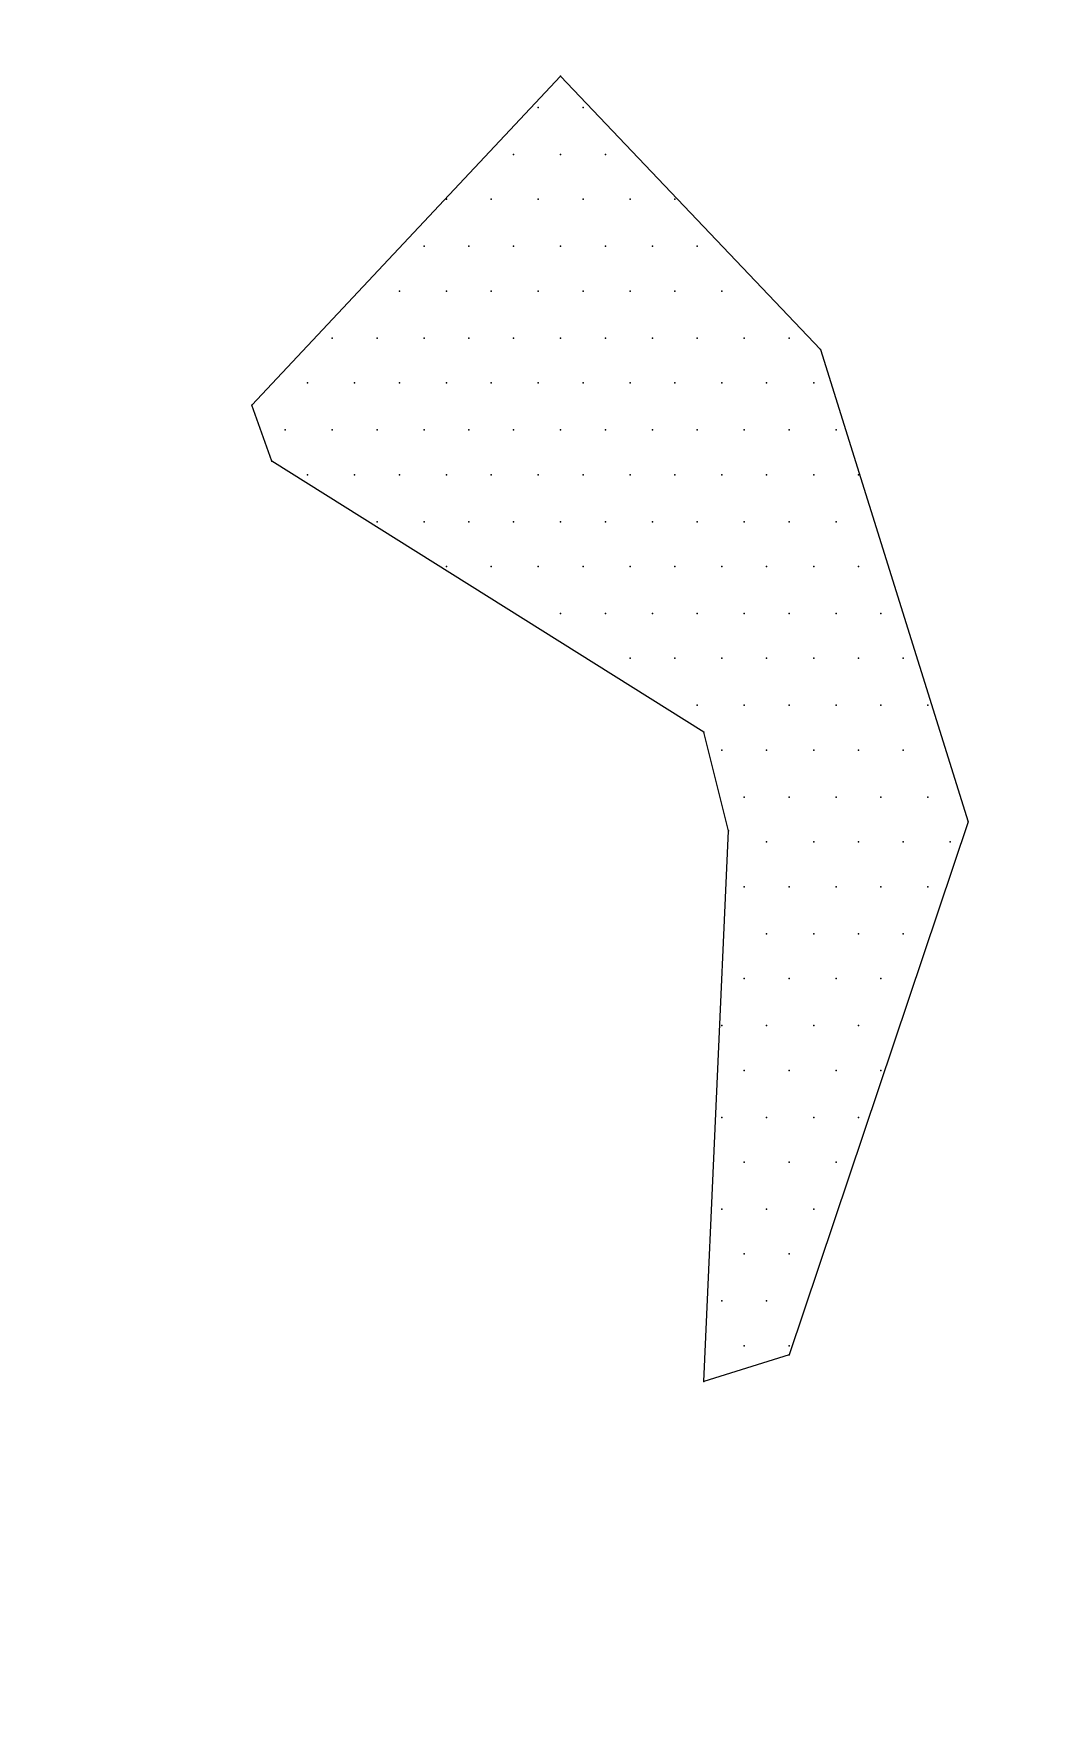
# Model space of a CAD drawing. Extents: x 199580 to 199930, y 645370 to 645670.
# Drawn here: x 199643.279 to 199644.245, y 645648.649 to 645650.243 of the extents above; entities that cross this region are included whole.
import ezdxf

# ---------------------------------------------------------------- set-up
doc = ezdxf.new("R2010")
doc.units = 0
doc.header["$LTSCALE"] = 0.2
doc.layers.add('KOTERET', color=1, linetype='Continuous')

msp = doc.modelspace()

# ---------------------------------------------------------------- linework, layer by layer
at = {"layer": 'KOTERET', "color": 1, "linetype": 'Continuous'}
msp.add_lwpolyline([(199643.3263, 645636.4269, 0.049045), (199647.5045, 645636.1271, 0.072972), (199653.6272, 645637.1912, 0.125195), (199657.5415, 645639.3257, 0.103069), (199659.6759, 645642.3342, 0.035565), (199659.8174, 645642.9444, 0.105225), (199659.7203, 645644.777, 0.105504), (199657.8096, 645647.6863, 0.107235), (199654.8243, 645649.5822, 0.064474), (199649.8311, 645650.9587, 0.055181), (199645.3953, 645651.0918, 0.081162), (199640.1847, 645650.0213, 0.05669), (199636.8743, 645648.307, 0.171614), (199634.4569, 645645.4969, 0.076301), (199634.0916, 645643.8501, 0.117637), (199634.6786, 645641.3377, 0.130118), (199636.5597, 645639.2032, 0.070334), (199640.4275, 645637.1637, 0.047983), (199643.3263, 645636.4269)], format="xyb", dxfattribs=at)
at = {"layer": 'KOTERET', "color": 2, "linetype": 'Continuous'}
for points in [[(199643.4847, 645649.8926), (199643.776, 645650.2029)], [(199643.776, 645650.2029), (199644.0209, 645649.9453)], [(199643.7549, 645650.1734), (199643.7549, 645650.1734)], [(199643.7971, 645650.1734), (199643.7971, 645650.1734)], [(199643.7317, 645650.129), (199643.7317, 645650.129)], [(199643.776, 645650.129), (199643.776, 645650.129)], [(199643.8182, 645650.129), (199643.8182, 645650.129)], [(199643.6683, 645650.0868), (199643.6683, 645650.0868)], [(199643.7106, 645650.0868), (199643.7106, 645650.0868)], [(199643.7549, 645650.0868), (199643.7549, 645650.0868)], [(199643.7971, 645650.0868), (199643.7971, 645650.0868)], [(199643.8415, 645650.0868), (199643.8415, 645650.0868)], [(199643.8837, 645650.0868), (199643.8837, 645650.0868)], [(199643.6472, 645650.0425), (199643.6472, 645650.0425)], [(199643.6894, 645650.0425), (199643.6894, 645650.0425)], [(199643.7317, 645650.0425), (199643.7317, 645650.0425)], [(199643.776, 645650.0425), (199643.776, 645650.0425)], [(199643.8182, 645650.0425), (199643.8182, 645650.0425)], [(199643.8626, 645650.0425), (199643.8626, 645650.0425)], [(199643.9048, 645650.0425), (199643.9048, 645650.0425)], [(199643.624, 645650.0002), (199643.624, 645650.0002)], [(199643.6683, 645650.0002), (199643.6683, 645650.0002)], [(199643.7106, 645650.0002), (199643.7106, 645650.0002)], [(199643.7549, 645650.0002), (199643.7549, 645650.0002)], [(199643.7971, 645650.0002), (199643.7971, 645650.0002)], [(199643.8415, 645650.0002), (199643.8415, 645650.0002)], [(199643.8837, 645650.0002), (199643.8837, 645650.0002)], [(199643.928, 645650.0002), (199643.928, 645650.0002)], [(199643.5607, 645649.9559), (199643.5607, 645649.9559)], [(199643.6029, 645649.9559), (199643.6029, 645649.9559)], [(199643.6472, 645649.9559), (199643.6472, 645649.9559)], [(199643.6894, 645649.9559), (199643.6894, 645649.9559)], [(199643.7317, 645649.9559), (199643.7317, 645649.9559)], [(199643.776, 645649.9559), (199643.776, 645649.9559)], [(199643.8182, 645649.9559), (199643.8182, 645649.9559)], [(199643.8626, 645649.9559), (199643.8626, 645649.9559)], [(199643.9048, 645649.9559), (199643.9048, 645649.9559)], [(199643.9491, 645649.9559), (199643.9491, 645649.9559)], [(199643.9914, 645649.9559), (199643.9914, 645649.9559)], [(199644.0209, 645649.9453), (199644.1603, 645649.4999)], [(199643.5374, 645649.9137), (199643.5374, 645649.9137)], [(199643.5818, 645649.9137), (199643.5818, 645649.9137)], [(199643.624, 645649.9137), (199643.624, 645649.9137)], [(199643.6683, 645649.9137), (199643.6683, 645649.9137)], [(199643.7106, 645649.9137), (199643.7106, 645649.9137)], [(199643.7549, 645649.9137), (199643.7549, 645649.9137)], [(199643.7971, 645649.9137), (199643.7971, 645649.9137)], [(199643.8415, 645649.9137), (199643.8415, 645649.9137)], [(199643.8837, 645649.9137), (199643.8837, 645649.9137)], [(199643.928, 645649.9137), (199643.928, 645649.9137)], [(199643.9702, 645649.9137), (199643.9702, 645649.9137)], [(199644.0146, 645649.9137), (199644.0146, 645649.9137)], [(199643.5037, 645649.8398), (199643.4847, 645649.8926)], [(199643.5163, 645649.8693), (199643.5163, 645649.8693)], [(199643.5607, 645649.8693), (199643.5607, 645649.8693)], [(199643.6029, 645649.8693), (199643.6029, 645649.8693)], [(199643.6472, 645649.8693), (199643.6472, 645649.8693)], [(199643.6894, 645649.8693), (199643.6894, 645649.8693)], [(199643.7317, 645649.8693), (199643.7317, 645649.8693)], [(199643.776, 645649.8693), (199643.776, 645649.8693)], [(199643.8182, 645649.8693), (199643.8182, 645649.8693)], [(199643.8626, 645649.8693), (199643.8626, 645649.8693)], [(199643.9048, 645649.8693), (199643.9048, 645649.8693)], [(199643.9491, 645649.8693), (199643.9491, 645649.8693)], [(199643.9914, 645649.8693), (199643.9914, 645649.8693)], [(199644.0357, 645649.8693), (199644.0357, 645649.8693)], [(199643.9111, 645649.5843), (199643.5037, 645649.8398)], [(199643.5374, 645649.8271), (199643.5374, 645649.8271)], [(199643.5818, 645649.8271), (199643.5818, 645649.8271)], [(199643.624, 645649.8271), (199643.624, 645649.8271)], [(199643.6683, 645649.8271), (199643.6683, 645649.8271)], [(199643.7106, 645649.8271), (199643.7106, 645649.8271)], [(199643.7549, 645649.8271), (199643.7549, 645649.8271)], [(199643.7971, 645649.8271), (199643.7971, 645649.8271)], [(199643.8415, 645649.8271), (199643.8415, 645649.8271)], [(199643.8837, 645649.8271), (199643.8837, 645649.8271)], [(199643.928, 645649.8271), (199643.928, 645649.8271)], [(199643.9702, 645649.8271), (199643.9702, 645649.8271)], [(199644.0146, 645649.8271), (199644.0146, 645649.8271)], [(199644.0568, 645649.8271), (199644.0568, 645649.8271)], [(199643.6029, 645649.7828), (199643.6029, 645649.7828)], [(199643.6472, 645649.7828), (199643.6472, 645649.7828)], [(199643.6894, 645649.7828), (199643.6894, 645649.7828)], [(199643.7317, 645649.7828), (199643.7317, 645649.7828)], [(199643.776, 645649.7828), (199643.776, 645649.7828)], [(199643.8182, 645649.7828), (199643.8182, 645649.7828)], [(199643.8626, 645649.7828), (199643.8626, 645649.7828)], [(199643.9048, 645649.7828), (199643.9048, 645649.7828)], [(199643.9491, 645649.7828), (199643.9491, 645649.7828)], [(199643.9914, 645649.7828), (199643.9914, 645649.7828)], [(199644.0357, 645649.7828), (199644.0357, 645649.7828)], [(199643.6683, 645649.7405), (199643.6683, 645649.7405)], [(199643.7106, 645649.7405), (199643.7106, 645649.7405)], [(199643.7549, 645649.7405), (199643.7549, 645649.7405)], [(199643.7971, 645649.7405), (199643.7971, 645649.7405)], [(199643.8415, 645649.7405), (199643.8415, 645649.7405)], [(199643.8837, 645649.7405), (199643.8837, 645649.7405)], [(199643.928, 645649.7405), (199643.928, 645649.7405)], [(199643.9702, 645649.7405), (199643.9702, 645649.7405)], [(199644.0146, 645649.7405), (199644.0146, 645649.7405)], [(199644.0568, 645649.7405), (199644.0568, 645649.7405)], [(199643.776, 645649.6962), (199643.776, 645649.6962)], [(199643.8182, 645649.6962), (199643.8182, 645649.6962)], [(199643.8626, 645649.6962), (199643.8626, 645649.6962)], [(199643.9048, 645649.6962), (199643.9048, 645649.6962)], [(199643.9491, 645649.6962), (199643.9491, 645649.6962)], [(199643.9914, 645649.6962), (199643.9914, 645649.6962)], [(199644.0357, 645649.6962), (199644.0357, 645649.6962)], [(199644.0779, 645649.6962), (199644.0779, 645649.6962)], [(199643.8415, 645649.654), (199643.8415, 645649.654)], [(199643.8837, 645649.654), (199643.8837, 645649.654)], [(199643.928, 645649.654), (199643.928, 645649.654)], [(199643.9702, 645649.654), (199643.9702, 645649.654)], [(199644.0146, 645649.654), (199644.0146, 645649.654)], [(199644.0568, 645649.654), (199644.0568, 645649.654)], [(199644.099, 645649.654), (199644.099, 645649.654)], [(199643.9048, 645649.6097), (199643.9048, 645649.6097)], [(199643.9491, 645649.6097), (199643.9491, 645649.6097)], [(199643.9914, 645649.6097), (199643.9914, 645649.6097)], [(199644.0357, 645649.6097), (199644.0357, 645649.6097)], [(199644.0779, 645649.6097), (199644.0779, 645649.6097)], [(199644.1223, 645649.6097), (199644.1223, 645649.6097)], [(199643.9344, 645649.4914), (199643.9111, 645649.5843)], [(199643.928, 645649.5674), (199643.928, 645649.5674)], [(199643.9702, 645649.5674), (199643.9702, 645649.5674)], [(199644.0146, 645649.5674), (199644.0146, 645649.5674)], [(199644.0568, 645649.5674), (199644.0568, 645649.5674)], [(199644.099, 645649.5674), (199644.099, 645649.5674)], [(199643.9491, 645649.5231), (199643.9491, 645649.5231)], [(199643.9914, 645649.5231), (199643.9914, 645649.5231)], [(199644.0357, 645649.5231), (199644.0357, 645649.5231)], [(199644.0779, 645649.5231), (199644.0779, 645649.5231)], [(199644.1223, 645649.5231), (199644.1223, 645649.5231)], [(199644.1603, 645649.4999), (199643.9914, 645648.9974)], [(199643.9111, 645648.972), (199643.9344, 645649.4914)], [(199643.9702, 645649.4809), (199643.9702, 645649.4809)], [(199644.0146, 645649.4809), (199644.0146, 645649.4809)], [(199644.0568, 645649.4809), (199644.0568, 645649.4809)], [(199644.099, 645649.4809), (199644.099, 645649.4809)], [(199644.1434, 645649.4809), (199644.1434, 645649.4809)], [(199643.9491, 645649.4386), (199643.9491, 645649.4386)], [(199643.9914, 645649.4386), (199643.9914, 645649.4386)], [(199644.0357, 645649.4386), (199644.0357, 645649.4386)], [(199644.0779, 645649.4386), (199644.0779, 645649.4386)], [(199644.1223, 645649.4386), (199644.1223, 645649.4386)], [(199643.9702, 645649.3943), (199643.9702, 645649.3943)], [(199644.0146, 645649.3943), (199644.0146, 645649.3943)], [(199644.0568, 645649.3943), (199644.0568, 645649.3943)], [(199644.099, 645649.3943), (199644.099, 645649.3943)], [(199643.9491, 645649.3521), (199643.9491, 645649.3521)], [(199643.9914, 645649.3521), (199643.9914, 645649.3521)], [(199644.0357, 645649.3521), (199644.0357, 645649.3521)], [(199644.0779, 645649.3521), (199644.0779, 645649.3521)], [(199643.928, 645649.3077), (199643.928, 645649.3077)], [(199643.9702, 645649.3077), (199643.9702, 645649.3077)], [(199644.0146, 645649.3077), (199644.0146, 645649.3077)], [(199644.0568, 645649.3077), (199644.0568, 645649.3077)], [(199643.9491, 645649.2655), (199643.9491, 645649.2655)], [(199643.9914, 645649.2655), (199643.9914, 645649.2655)], [(199644.0357, 645649.2655), (199644.0357, 645649.2655)], [(199644.0779, 645649.2655), (199644.0779, 645649.2655)], [(199643.928, 645649.2212), (199643.928, 645649.2212)], [(199643.9702, 645649.2212), (199643.9702, 645649.2212)], [(199644.0146, 645649.2212), (199644.0146, 645649.2212)], [(199644.0568, 645649.2212), (199644.0568, 645649.2212)], [(199643.9491, 645649.179), (199643.9491, 645649.179)], [(199643.9914, 645649.179), (199643.9914, 645649.179)], [(199644.0357, 645649.179), (199644.0357, 645649.179)], [(199643.928, 645649.1346), (199643.928, 645649.1346)], [(199643.9702, 645649.1346), (199643.9702, 645649.1346)], [(199644.0146, 645649.1346), (199644.0146, 645649.1346)], [(199643.9491, 645649.0924), (199643.9491, 645649.0924)], [(199643.9914, 645649.0924), (199643.9914, 645649.0924)], [(199643.928, 645649.0481), (199643.928, 645649.0481)], [(199643.9702, 645649.0481), (199643.9702, 645649.0481)], [(199643.9491, 645649.0058), (199643.9491, 645649.0058)], [(199643.9914, 645649.0058), (199643.9914, 645649.0058)], [(199643.9914, 645648.9974), (199643.9111, 645648.972)]]:
    msp.add_lwpolyline(points, dxfattribs=at)
at = {"layer": 'KOTERET', "color": 1}
for p in [(199643.776, 645650.2029), (199643.776, 645650.2029), (199643.7549, 645650.1734), (199643.7549, 645650.1734), (199643.7971, 645650.1734), (199643.7971, 645650.1734), (199643.7317, 645650.129), (199643.7317, 645650.129), (199643.776, 645650.129), (199643.776, 645650.129), (199643.8182, 645650.129), (199643.8182, 645650.129), (199643.6683, 645650.0868), (199643.6683, 645650.0868), (199643.7106, 645650.0868), (199643.7106, 645650.0868), (199643.7549, 645650.0868), (199643.7549, 645650.0868), (199643.7971, 645650.0868), (199643.7971, 645650.0868), (199643.8415, 645650.0868), (199643.8415, 645650.0868), (199643.8837, 645650.0868), (199643.8837, 645650.0868), (199643.6472, 645650.0425), (199643.6472, 645650.0425), (199643.6894, 645650.0425), (199643.6894, 645650.0425), (199643.7317, 645650.0425), (199643.7317, 645650.0425), (199643.776, 645650.0425), (199643.776, 645650.0425), (199643.8182, 645650.0425), (199643.8182, 645650.0425), (199643.8626, 645650.0425), (199643.8626, 645650.0425), (199643.9048, 645650.0425), (199643.9048, 645650.0425), (199643.624, 645650.0002), (199643.624, 645650.0002), (199643.6683, 645650.0002), (199643.6683, 645650.0002), (199643.7106, 645650.0002), (199643.7106, 645650.0002), (199643.7549, 645650.0002), (199643.7549, 645650.0002), (199643.7971, 645650.0002), (199643.7971, 645650.0002), (199643.8415, 645650.0002), (199643.8415, 645650.0002), (199643.8837, 645650.0002), (199643.8837, 645650.0002), (199643.928, 645650.0002), (199643.928, 645650.0002), (199643.5607, 645649.9559), (199643.5607, 645649.9559), (199643.6029, 645649.9559), (199643.6029, 645649.9559), (199643.6472, 645649.9559), (199643.6472, 645649.9559), (199643.6894, 645649.9559), (199643.6894, 645649.9559), (199643.7317, 645649.9559), (199643.7317, 645649.9559), (199643.776, 645649.9559), (199643.776, 645649.9559), (199643.8182, 645649.9559), (199643.8182, 645649.9559), (199643.8626, 645649.9559), (199643.8626, 645649.9559), (199643.9048, 645649.9559), (199643.9048, 645649.9559), (199643.9491, 645649.9559), (199643.9491, 645649.9559), (199643.9914, 645649.9559), (199643.9914, 645649.9559), (199644.0209, 645649.9453), (199644.0209, 645649.9453), (199643.5374, 645649.9137), (199643.5374, 645649.9137), (199643.5818, 645649.9137), (199643.5818, 645649.9137), (199643.624, 645649.9137), (199643.624, 645649.9137), (199643.6683, 645649.9137), (199643.6683, 645649.9137), (199643.7106, 645649.9137), (199643.7106, 645649.9137), (199643.7549, 645649.9137), (199643.7549, 645649.9137), (199643.7971, 645649.9137), (199643.7971, 645649.9137), (199643.8415, 645649.9137), (199643.8415, 645649.9137), (199643.8837, 645649.9137), (199643.8837, 645649.9137), (199643.928, 645649.9137), (199643.928, 645649.9137), (199643.9702, 645649.9137), (199643.9702, 645649.9137), (199644.0146, 645649.9137), (199644.0146, 645649.9137), (199643.4847, 645649.8926), (199643.4847, 645649.8926), (199643.5163, 645649.8693), (199643.5163, 645649.8693), (199643.5607, 645649.8693), (199643.5607, 645649.8693), (199643.6029, 645649.8693), (199643.6029, 645649.8693), (199643.6472, 645649.8693), (199643.6472, 645649.8693), (199643.6894, 645649.8693), (199643.6894, 645649.8693), (199643.7317, 645649.8693), (199643.7317, 645649.8693), (199643.776, 645649.8693), (199643.776, 645649.8693), (199643.8182, 645649.8693), (199643.8182, 645649.8693), (199643.8626, 645649.8693), (199643.8626, 645649.8693), (199643.9048, 645649.8693), (199643.9048, 645649.8693), (199643.9491, 645649.8693), (199643.9491, 645649.8693), (199643.9914, 645649.8693), (199643.9914, 645649.8693), (199644.0357, 645649.8693), (199644.0357, 645649.8693), (199643.5037, 645649.8398), (199643.5037, 645649.8398), (199643.5374, 645649.8271), (199643.5374, 645649.8271), (199643.5818, 645649.8271), (199643.5818, 645649.8271), (199643.624, 645649.8271), (199643.624, 645649.8271), (199643.6683, 645649.8271), (199643.6683, 645649.8271), (199643.7106, 645649.8271), (199643.7106, 645649.8271), (199643.7549, 645649.8271), (199643.7549, 645649.8271), (199643.7971, 645649.8271), (199643.7971, 645649.8271), (199643.8415, 645649.8271), (199643.8415, 645649.8271), (199643.8837, 645649.8271), (199643.8837, 645649.8271), (199643.928, 645649.8271), (199643.928, 645649.8271), (199643.9702, 645649.8271), (199643.9702, 645649.8271), (199644.0146, 645649.8271), (199644.0146, 645649.8271), (199644.0568, 645649.8271), (199644.0568, 645649.8271), (199643.6029, 645649.7828), (199643.6029, 645649.7828), (199643.6472, 645649.7828), (199643.6472, 645649.7828), (199643.6894, 645649.7828), (199643.6894, 645649.7828), (199643.7317, 645649.7828), (199643.7317, 645649.7828), (199643.776, 645649.7828), (199643.776, 645649.7828), (199643.8182, 645649.7828), (199643.8182, 645649.7828), (199643.8626, 645649.7828), (199643.8626, 645649.7828), (199643.9048, 645649.7828), (199643.9048, 645649.7828), (199643.9491, 645649.7828), (199643.9491, 645649.7828), (199643.9914, 645649.7828), (199643.9914, 645649.7828), (199644.0357, 645649.7828), (199644.0357, 645649.7828), (199643.6683, 645649.7405), (199643.6683, 645649.7405), (199643.7106, 645649.7405), (199643.7106, 645649.7405), (199643.7549, 645649.7405), (199643.7549, 645649.7405), (199643.7971, 645649.7405), (199643.7971, 645649.7405), (199643.8415, 645649.7405), (199643.8415, 645649.7405), (199643.8837, 645649.7405), (199643.8837, 645649.7405), (199643.928, 645649.7405), (199643.928, 645649.7405), (199643.9702, 645649.7405), (199643.9702, 645649.7405), (199644.0146, 645649.7405), (199644.0146, 645649.7405), (199644.0568, 645649.7405), (199644.0568, 645649.7405), (199643.776, 645649.6962), (199643.776, 645649.6962), (199643.8182, 645649.6962), (199643.8182, 645649.6962), (199643.8626, 645649.6962), (199643.8626, 645649.6962), (199643.9048, 645649.6962), (199643.9048, 645649.6962), (199643.9491, 645649.6962), (199643.9491, 645649.6962), (199643.9914, 645649.6962), (199643.9914, 645649.6962), (199644.0357, 645649.6962), (199644.0357, 645649.6962), (199644.0779, 645649.6962), (199644.0779, 645649.6962), (199643.8415, 645649.654), (199643.8415, 645649.654), (199643.8837, 645649.654), (199643.8837, 645649.654), (199643.928, 645649.654), (199643.928, 645649.654), (199643.9702, 645649.654), (199643.9702, 645649.654), (199644.0146, 645649.654), (199644.0146, 645649.654), (199644.0568, 645649.654), (199644.0568, 645649.654), (199644.099, 645649.654), (199644.099, 645649.654), (199643.9048, 645649.6097), (199643.9048, 645649.6097), (199643.9491, 645649.6097), (199643.9491, 645649.6097), (199643.9914, 645649.6097), (199643.9914, 645649.6097), (199644.0357, 645649.6097), (199644.0357, 645649.6097), (199644.0779, 645649.6097), (199644.0779, 645649.6097), (199644.1223, 645649.6097), (199644.1223, 645649.6097), (199643.9111, 645649.5843), (199643.9111, 645649.5843), (199643.928, 645649.5674), (199643.928, 645649.5674), (199643.9702, 645649.5674), (199643.9702, 645649.5674), (199644.0146, 645649.5674), (199644.0146, 645649.5674), (199644.0568, 645649.5674), (199644.0568, 645649.5674), (199644.099, 645649.5674), (199644.099, 645649.5674), (199643.9491, 645649.5231), (199643.9491, 645649.5231), (199643.9914, 645649.5231), (199643.9914, 645649.5231), (199644.0357, 645649.5231), (199644.0357, 645649.5231), (199644.0779, 645649.5231), (199644.0779, 645649.5231), (199644.1223, 645649.5231), (199644.1223, 645649.5231), (199644.1603, 645649.4999), (199644.1603, 645649.4999), (199643.9344, 645649.4914), (199643.9344, 645649.4914), (199643.9702, 645649.4809), (199643.9702, 645649.4809), (199644.0146, 645649.4809), (199644.0146, 645649.4809), (199644.0568, 645649.4809), (199644.0568, 645649.4809), (199644.099, 645649.4809), (199644.099, 645649.4809), (199644.1434, 645649.4809), (199644.1434, 645649.4809), (199643.9491, 645649.4386), (199643.9491, 645649.4386), (199643.9914, 645649.4386), (199643.9914, 645649.4386), (199644.0357, 645649.4386), (199644.0357, 645649.4386), (199644.0779, 645649.4386), (199644.0779, 645649.4386), (199644.1223, 645649.4386), (199644.1223, 645649.4386), (199643.9702, 645649.3943), (199643.9702, 645649.3943), (199644.0146, 645649.3943), (199644.0146, 645649.3943), (199644.0568, 645649.3943), (199644.0568, 645649.3943), (199644.099, 645649.3943), (199644.099, 645649.3943), (199643.9491, 645649.3521), (199643.9491, 645649.3521), (199643.9914, 645649.3521), (199643.9914, 645649.3521), (199644.0357, 645649.3521), (199644.0357, 645649.3521), (199644.0779, 645649.3521), (199644.0779, 645649.3521), (199643.928, 645649.3077), (199643.928, 645649.3077), (199643.9702, 645649.3077), (199643.9702, 645649.3077), (199644.0146, 645649.3077), (199644.0146, 645649.3077), (199644.0568, 645649.3077), (199644.0568, 645649.3077), (199643.9491, 645649.2655), (199643.9491, 645649.2655), (199643.9914, 645649.2655), (199643.9914, 645649.2655), (199644.0357, 645649.2655), (199644.0357, 645649.2655), (199644.0779, 645649.2655), (199644.0779, 645649.2655), (199643.928, 645649.2212), (199643.928, 645649.2212), (199643.9702, 645649.2212), (199643.9702, 645649.2212), (199644.0146, 645649.2212), (199644.0146, 645649.2212), (199644.0568, 645649.2212), (199644.0568, 645649.2212), (199643.9491, 645649.179), (199643.9491, 645649.179), (199643.9914, 645649.179), (199643.9914, 645649.179), (199644.0357, 645649.179), (199644.0357, 645649.179), (199643.928, 645649.1346), (199643.928, 645649.1346), (199643.9702, 645649.1346), (199643.9702, 645649.1346), (199644.0146, 645649.1346), (199644.0146, 645649.1346), (199643.9491, 645649.0924), (199643.9491, 645649.0924), (199643.9914, 645649.0924), (199643.9914, 645649.0924), (199643.928, 645649.0481), (199643.928, 645649.0481), (199643.9702, 645649.0481), (199643.9702, 645649.0481), (199643.9491, 645649.0058), (199643.9491, 645649.0058), (199643.9914, 645649.0058), (199643.9914, 645649.0058), (199643.9914, 645648.9974), (199643.9914, 645648.9974), (199643.9111, 645648.972), (199643.9111, 645648.972)]:
    msp.add_point(p, dxfattribs=at)

doc.saveas('drawing.dxf')
